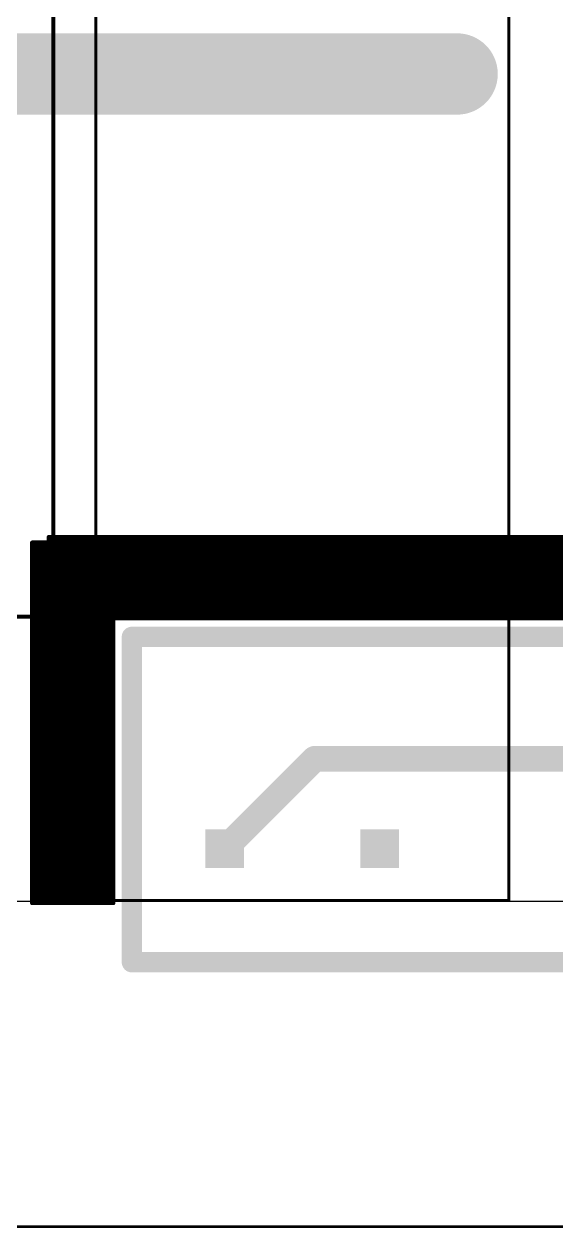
# Model space of a CAD drawing. Extents: x 10 to 200, y -18 to 73.
# Drawn here: x 75.7 to 101.9, y -16.1 to 43.1 of the extents above; entities that cross this region are included whole.
import ezdxf

# ---------------------------------------------------------------- set-up
doc = ezdxf.new("R2010")
doc.units = 0
for name, color, linetype in [('1', 12, 'CONTINUOUS'), ('16', 132, 'CONTINUOUS'), ('17', 110, 'CONTINUOUS'), ('20', 31, 'CONTINUOUS'), ('21', 253, 'CONTINUOUS')]:
    doc.layers.add(name, color=color, linetype=linetype)

# ---------------------------------------------------------------- blocks, each defined once
blk = doc.blocks.new('SQUAREP')
blk.add_solid([(-0.5, -0.5), (0.5, -0.5), (-0.5, 0.5), (0.5, 0.5)])

msp = doc.modelspace()

# ---------------------------------------------------------------- linework, layer by layer
at = {"layer": '1'}
for points, const_width in [([(81, 13), (81, -3)], 1), ([(154, 13), (81, 13)], 1), ([(81, -3), (200, -3)], 1), ([(29.065, -16), (184.935, -16)], 0.13)]:
    msp.add_lwpolyline(points, dxfattribs=dict(at, const_width=const_width))
at = {"layer": '1', "const_width": 0.5}
for points in [[(81.25, 13, 1), (80.75, 13)], [(81, 13.25, 1), (81, 12.75)], [(81, -2.75, 1), (81, -3.25)], [(80.75, -3, 1), (81.25, -3)]]:
    msp.add_lwpolyline(points, format="xyb", dxfattribs=at)
at = {"layer": '16'}
for points, const_width in [([(97, 40.68), (63.325, 40.68)], 4), ([(89.99, 7), (85.57, 2.58)], 1.27), ([(123, 7), (89.99, 7)], 1.27)]:
    msp.add_lwpolyline(points, dxfattribs=dict(at, const_width=const_width))
for points, const_width in [([(97, 39.68, 1), (97, 41.68)], 2), ([(89.99, 7.3175, 1), (89.99, 6.6825)], 0.635), ([(90.2145, 6.7755, 1), (89.7655, 7.2245)], 0.635), ([(85.3455, 2.8045, 1), (85.7945, 2.3555)], 0.635)]:
    msp.add_lwpolyline(points, format="xyb", dxfattribs=dict(at, const_width=const_width))
at = {"layer": '20'}
msp.add_line((17, 0), (197, 0), dxfattribs=at)
at = {"layer": '21'}
for points, const_width in [([(79.22, 0.04), (79.22, 63.54)], 0.1524), ([(99.54, 61), (99.54, 0.04)], 0.1524), ([(77.13, 56), (77.13, 22.5)], 0.2), ([(77.13, 22.5), (77.13, 14)], 0.2), ([(76.91, 13.91), (76.91, 17.91)], 0.2), ([(76.91, 17.91), (152.64, 17.91)], 0.2), ([(76.91, 17.8), (152.64, 17.8)], 0.2), ([(76.09, -0.09), (76.09, 17.64)], 0.2), ([(76.09, 17.64), (80.09, 17.64)], 0.2), ([(76.09, 17.6), (80.09, 17.6)], 0.2), ([(76.09, 17.4), (80.09, 17.4)], 0.2), ([(76.09, 17.2), (80.09, 17.2)], 0.2), ([(76.91, 17.6), (152.64, 17.6)], 0.2), ([(76.91, 17.4), (152.64, 17.4)], 0.2), ([(76.91, 17.2), (152.64, 17.2)], 0.2), ([(80.09, 17.64), (80.09, -0.09)], 0.2), ([(76.09, 17), (80.09, 17)], 0.2), ([(76.09, 16.8), (80.09, 16.8)], 0.2), ([(76.09, 16.6), (80.09, 16.6)], 0.2), ([(76.91, 17), (152.64, 17)], 0.2), ([(76.91, 16.8), (152.64, 16.8)], 0.2), ([(76.91, 16.6), (152.64, 16.6)], 0.2), ([(76.09, 16.4), (80.09, 16.4)], 0.2), ([(76.09, 16.2), (80.09, 16.2)], 0.2), ([(76.09, 16), (80.09, 16)], 0.2), ([(76.91, 16.4), (152.64, 16.4)], 0.2), ([(76.91, 16.2), (152.64, 16.2)], 0.2), ([(76.91, 16), (152.64, 16)], 0.2), ([(76.09, 15.8), (80.09, 15.8)], 0.2), ([(76.09, 15.6), (80.09, 15.6)], 0.2), ([(76.09, 15.4), (80.09, 15.4)], 0.2), ([(76.91, 15.8), (152.64, 15.8)], 0.2), ([(76.91, 15.6), (152.64, 15.6)], 0.2), ([(76.91, 15.4), (152.64, 15.4)], 0.2), ([(76.09, 15.2), (80.09, 15.2)], 0.2), ([(76.09, 15), (80.09, 15)], 0.2), ([(76.09, 14.8), (80.09, 14.8)], 0.2), ([(76.91, 15.2), (152.64, 15.2)], 0.2), ([(76.91, 15), (152.64, 15)], 0.2), ([(76.91, 14.8), (152.64, 14.8)], 0.2), ([(76.09, 14.6), (80.09, 14.6)], 0.2), ([(76.09, 14.4), (80.09, 14.4)], 0.2), ([(76.09, 14.2), (80.09, 14.2)], 0.2), ([(76.91, 14.6), (152.64, 14.6)], 0.2), ([(76.91, 14.4), (152.64, 14.4)], 0.2), ([(76.91, 14.2), (152.64, 14.2)], 0.2), ([(77.13, 14), (52.13, 14)], 0.2), ([(76.09, 14), (80.09, 14)], 0.2), ([(76.09, 13.8), (80.09, 13.8)], 0.2), ([(76.09, 13.6), (80.09, 13.6)], 0.2), ([(76.91, 14), (152.64, 14)], 0.2), ([(152.64, 13.91), (76.91, 13.91)], 0.2), ([(76.09, 13.4), (80.09, 13.4)], 0.2), ([(76.09, 13.2), (80.09, 13.2)], 0.2), ([(76.09, 13), (80.09, 13)], 0.2), ([(76.09, 12.8), (80.09, 12.8)], 0.2), ([(76.09, 12.6), (80.09, 12.6)], 0.2), ([(76.09, 12.4), (80.09, 12.4)], 0.2), ([(76.09, 12.2), (80.09, 12.2)], 0.2), ([(76.09, 12), (80.09, 12)], 0.2), ([(76.09, 11.8), (80.09, 11.8)], 0.2), ([(76.09, 11.6), (80.09, 11.6)], 0.2), ([(76.09, 11.4), (80.09, 11.4)], 0.2), ([(76.09, 11.2), (80.09, 11.2)], 0.2), ([(76.09, 11), (80.09, 11)], 0.2), ([(76.09, 10.8), (80.09, 10.8)], 0.2), ([(76.09, 10.6), (80.09, 10.6)], 0.2), ([(76.09, 10.4), (80.09, 10.4)], 0.2), ([(76.09, 10.2), (80.09, 10.2)], 0.2), ([(76.09, 10), (80.09, 10)], 0.2), ([(76.09, 9.8), (80.09, 9.8)], 0.2), ([(76.09, 9.6), (80.09, 9.6)], 0.2), ([(76.09, 9.4), (80.09, 9.4)], 0.2), ([(76.09, 9.2), (80.09, 9.2)], 0.2), ([(76.09, 9), (80.09, 9)], 0.2), ([(76.09, 8.8), (80.09, 8.8)], 0.2), ([(76.09, 8.6), (80.09, 8.6)], 0.2), ([(76.09, 8.4), (80.09, 8.4)], 0.2), ([(76.09, 8.2), (80.09, 8.2)], 0.2), ([(76.09, 8), (80.09, 8)], 0.2), ([(76.09, 7.8), (80.09, 7.8)], 0.2), ([(76.09, 7.6), (80.09, 7.6)], 0.2), ([(76.09, 7.4), (80.09, 7.4)], 0.2), ([(76.09, 7.2), (80.09, 7.2)], 0.2), ([(76.09, 7), (80.09, 7)], 0.2), ([(76.09, 6.8), (80.09, 6.8)], 0.2), ([(76.09, 6.6), (80.09, 6.6)], 0.2), ([(76.09, 6.4), (80.09, 6.4)], 0.2), ([(76.09, 6.2), (80.09, 6.2)], 0.2), ([(76.09, 6), (80.09, 6)], 0.2), ([(76.09, 5.8), (80.09, 5.8)], 0.2), ([(76.09, 5.6), (80.09, 5.6)], 0.2), ([(76.09, 5.4), (80.09, 5.4)], 0.2), ([(76.09, 5.2), (80.09, 5.2)], 0.2), ([(76.09, 5), (80.09, 5)], 0.2), ([(76.09, 4.8), (80.09, 4.8)], 0.2), ([(76.09, 4.6), (80.09, 4.6)], 0.2), ([(76.09, 4.4), (80.09, 4.4)], 0.2), ([(76.09, 4.2), (80.09, 4.2)], 0.2), ([(76.09, 4), (80.09, 4)], 0.2), ([(76.09, 3.8), (80.09, 3.8)], 0.2), ([(76.09, 3.6), (80.09, 3.6)], 0.2), ([(76.09, 3.4), (80.09, 3.4)], 0.2), ([(76.09, 3.2), (80.09, 3.2)], 0.2), ([(76.09, 3), (80.09, 3)], 0.2), ([(76.09, 2.8), (80.09, 2.8)], 0.2), ([(76.09, 2.6), (80.09, 2.6)], 0.2), ([(76.09, 2.4), (80.09, 2.4)], 0.2), ([(76.09, 2.2), (80.09, 2.2)], 0.2), ([(76.09, 2), (80.09, 2)], 0.2), ([(76.09, 1.8), (80.09, 1.8)], 0.2), ([(76.09, 1.6), (80.09, 1.6)], 0.2), ([(76.09, 1.4), (80.09, 1.4)], 0.2), ([(76.09, 1.2), (80.09, 1.2)], 0.2), ([(76.09, 1), (80.09, 1)], 0.2), ([(76.09, 0.8), (80.09, 0.8)], 0.2), ([(76.09, 0.6), (80.09, 0.6)], 0.2), ([(76.09, 0.4), (80.09, 0.4)], 0.2), ([(76.09, 0.2), (80.09, 0.2)], 0.2), ([(76.09, 0), (80.09, 0)], 0.2), ([(80.09, -0.09), (76.09, -0.09)], 0.2), ([(99.54, 0.04), (79.22, 0.04)], 0.1524)]:
    msp.add_lwpolyline(points, dxfattribs=dict(at, const_width=const_width))
for points, const_width in [([(77.18, 22.5, 1), (77.08, 22.5)], 0.1), ([(77.08, 22.5, 1), (77.18, 22.5)], 0.1), ([(76.96, 17.91, 1), (76.86, 17.91)], 0.1), ([(76.91, 17.96, 1), (76.91, 17.86)], 0.1), ([(76.91, 17.85, 1), (76.91, 17.75)], 0.1), ([(76.14, 17.64, 1), (76.04, 17.64)], 0.1), ([(76.09, 17.69, 1), (76.09, 17.59)], 0.1), ([(76.09, 17.65, 1), (76.09, 17.55)], 0.1), ([(76.09, 17.45, 1), (76.09, 17.35)], 0.1), ([(76.09, 17.25, 1), (76.09, 17.15)], 0.1), ([(76.91, 17.65, 1), (76.91, 17.55)], 0.1), ([(76.91, 17.45, 1), (76.91, 17.35)], 0.1), ([(76.91, 17.25, 1), (76.91, 17.15)], 0.1), ([(80.14, 17.64, 1), (80.04, 17.64)], 0.1), ([(80.09, 17.59, 1), (80.09, 17.69)], 0.1), ([(80.09, 17.55, 1), (80.09, 17.65)], 0.1), ([(80.09, 17.35, 1), (80.09, 17.45)], 0.1), ([(80.09, 17.15, 1), (80.09, 17.25)], 0.1), ([(76.09, 17.05, 1), (76.09, 16.95)], 0.1), ([(76.09, 16.85, 1), (76.09, 16.75)], 0.1), ([(76.09, 16.65, 1), (76.09, 16.55)], 0.1), ([(76.91, 17.05, 1), (76.91, 16.95)], 0.1), ([(76.91, 16.85, 1), (76.91, 16.75)], 0.1), ([(76.91, 16.65, 1), (76.91, 16.55)], 0.1), ([(80.09, 16.95, 1), (80.09, 17.05)], 0.1), ([(80.09, 16.75, 1), (80.09, 16.85)], 0.1), ([(80.09, 16.55, 1), (80.09, 16.65)], 0.1), ([(76.09, 16.45, 1), (76.09, 16.35)], 0.1), ([(76.09, 16.25, 1), (76.09, 16.15)], 0.1), ([(76.09, 16.05, 1), (76.09, 15.95)], 0.1), ([(76.91, 16.45, 1), (76.91, 16.35)], 0.1), ([(76.91, 16.25, 1), (76.91, 16.15)], 0.1), ([(76.91, 16.05, 1), (76.91, 15.95)], 0.1), ([(80.09, 16.35, 1), (80.09, 16.45)], 0.1), ([(80.09, 16.15, 1), (80.09, 16.25)], 0.1), ([(80.09, 15.95, 1), (80.09, 16.05)], 0.1), ([(76.09, 15.85, 1), (76.09, 15.75)], 0.1), ([(76.09, 15.65, 1), (76.09, 15.55)], 0.1), ([(76.09, 15.45, 1), (76.09, 15.35)], 0.1), ([(76.91, 15.85, 1), (76.91, 15.75)], 0.1), ([(76.91, 15.65, 1), (76.91, 15.55)], 0.1), ([(76.91, 15.45, 1), (76.91, 15.35)], 0.1), ([(80.09, 15.75, 1), (80.09, 15.85)], 0.1), ([(80.09, 15.55, 1), (80.09, 15.65)], 0.1), ([(80.09, 15.35, 1), (80.09, 15.45)], 0.1), ([(76.09, 15.25, 1), (76.09, 15.15)], 0.1), ([(76.09, 15.05, 1), (76.09, 14.95)], 0.1), ([(76.09, 14.85, 1), (76.09, 14.75)], 0.1), ([(76.91, 15.25, 1), (76.91, 15.15)], 0.1), ([(76.91, 15.05, 1), (76.91, 14.95)], 0.1), ([(76.91, 14.85, 1), (76.91, 14.75)], 0.1), ([(80.09, 15.15, 1), (80.09, 15.25)], 0.1), ([(80.09, 14.95, 1), (80.09, 15.05)], 0.1), ([(80.09, 14.75, 1), (80.09, 14.85)], 0.1), ([(76.09, 14.65, 1), (76.09, 14.55)], 0.1), ([(76.09, 14.45, 1), (76.09, 14.35)], 0.1), ([(76.09, 14.25, 1), (76.09, 14.15)], 0.1), ([(76.91, 14.65, 1), (76.91, 14.55)], 0.1), ([(76.91, 14.45, 1), (76.91, 14.35)], 0.1), ([(76.91, 14.25, 1), (76.91, 14.15)], 0.1), ([(80.09, 14.55, 1), (80.09, 14.65)], 0.1), ([(80.09, 14.35, 1), (80.09, 14.45)], 0.1), ([(80.09, 14.15, 1), (80.09, 14.25)], 0.1), ([(76.09, 14.05, 1), (76.09, 13.95)], 0.1), ([(76.09, 13.85, 1), (76.09, 13.75)], 0.1), ([(76.09, 13.65, 1), (76.09, 13.55)], 0.1), ([(76.91, 14.05, 1), (76.91, 13.95)], 0.1), ([(76.91, 13.96, 1), (76.91, 13.86)], 0.1), ([(76.86, 13.91, 1), (76.96, 13.91)], 0.1), ([(77.08, 14, 1), (77.18, 14)], 0.1), ([(77.13, 13.95, 1), (77.13, 14.05)], 0.1), ([(80.09, 13.95, 1), (80.09, 14.05)], 0.1), ([(80.09, 13.75, 1), (80.09, 13.85)], 0.1), ([(80.09, 13.55, 1), (80.09, 13.65)], 0.1), ([(76.09, 13.45, 1), (76.09, 13.35)], 0.1), ([(76.09, 13.25, 1), (76.09, 13.15)], 0.1), ([(76.09, 13.05, 1), (76.09, 12.95)], 0.1), ([(80.09, 13.35, 1), (80.09, 13.45)], 0.1), ([(80.09, 13.15, 1), (80.09, 13.25)], 0.1), ([(80.09, 12.95, 1), (80.09, 13.05)], 0.1), ([(76.09, 12.85, 1), (76.09, 12.75)], 0.1), ([(76.09, 12.65, 1), (76.09, 12.55)], 0.1), ([(76.09, 12.45, 1), (76.09, 12.35)], 0.1), ([(80.09, 12.75, 1), (80.09, 12.85)], 0.1), ([(80.09, 12.55, 1), (80.09, 12.65)], 0.1), ([(80.09, 12.35, 1), (80.09, 12.45)], 0.1), ([(76.09, 12.25, 1), (76.09, 12.15)], 0.1), ([(76.09, 12.05, 1), (76.09, 11.95)], 0.1), ([(76.09, 11.85, 1), (76.09, 11.75)], 0.1), ([(80.09, 12.15, 1), (80.09, 12.25)], 0.1), ([(80.09, 11.95, 1), (80.09, 12.05)], 0.1), ([(80.09, 11.75, 1), (80.09, 11.85)], 0.1), ([(76.09, 11.65, 1), (76.09, 11.55)], 0.1), ([(76.09, 11.45, 1), (76.09, 11.35)], 0.1), ([(76.09, 11.25, 1), (76.09, 11.15)], 0.1), ([(80.09, 11.55, 1), (80.09, 11.65)], 0.1), ([(80.09, 11.35, 1), (80.09, 11.45)], 0.1), ([(80.09, 11.15, 1), (80.09, 11.25)], 0.1), ([(76.09, 11.05, 1), (76.09, 10.95)], 0.1), ([(76.09, 10.85, 1), (76.09, 10.75)], 0.1), ([(76.09, 10.65, 1), (76.09, 10.55)], 0.1), ([(80.09, 10.95, 1), (80.09, 11.05)], 0.1), ([(80.09, 10.75, 1), (80.09, 10.85)], 0.1), ([(80.09, 10.55, 1), (80.09, 10.65)], 0.1), ([(76.09, 10.45, 1), (76.09, 10.35)], 0.1), ([(76.09, 10.25, 1), (76.09, 10.15)], 0.1), ([(76.09, 10.05, 1), (76.09, 9.95)], 0.1), ([(80.09, 10.35, 1), (80.09, 10.45)], 0.1), ([(80.09, 10.15, 1), (80.09, 10.25)], 0.1), ([(80.09, 9.95, 1), (80.09, 10.05)], 0.1), ([(76.09, 9.85, 1), (76.09, 9.75)], 0.1), ([(76.09, 9.65, 1), (76.09, 9.55)], 0.1), ([(76.09, 9.45, 1), (76.09, 9.35)], 0.1), ([(80.09, 9.75, 1), (80.09, 9.85)], 0.1), ([(80.09, 9.55, 1), (80.09, 9.65)], 0.1), ([(80.09, 9.35, 1), (80.09, 9.45)], 0.1), ([(76.09, 9.25, 1), (76.09, 9.15)], 0.1), ([(76.09, 9.05, 1), (76.09, 8.95)], 0.1), ([(76.09, 8.85, 1), (76.09, 8.75)], 0.1), ([(80.09, 9.15, 1), (80.09, 9.25)], 0.1), ([(80.09, 8.95, 1), (80.09, 9.05)], 0.1), ([(80.09, 8.75, 1), (80.09, 8.85)], 0.1), ([(76.09, 8.65, 1), (76.09, 8.55)], 0.1), ([(76.09, 8.45, 1), (76.09, 8.35)], 0.1), ([(76.09, 8.25, 1), (76.09, 8.15)], 0.1), ([(80.09, 8.55, 1), (80.09, 8.65)], 0.1), ([(80.09, 8.35, 1), (80.09, 8.45)], 0.1), ([(80.09, 8.15, 1), (80.09, 8.25)], 0.1), ([(76.09, 8.05, 1), (76.09, 7.95)], 0.1), ([(76.09, 7.85, 1), (76.09, 7.75)], 0.1), ([(76.09, 7.65, 1), (76.09, 7.55)], 0.1), ([(80.09, 7.95, 1), (80.09, 8.05)], 0.1), ([(80.09, 7.75, 1), (80.09, 7.85)], 0.1), ([(80.09, 7.55, 1), (80.09, 7.65)], 0.1), ([(76.09, 7.45, 1), (76.09, 7.35)], 0.1), ([(76.09, 7.25, 1), (76.09, 7.15)], 0.1), ([(80.09, 7.35, 1), (80.09, 7.45)], 0.1), ([(80.09, 7.15, 1), (80.09, 7.25)], 0.1), ([(76.09, 7.05, 1), (76.09, 6.95)], 0.1), ([(76.09, 6.85, 1), (76.09, 6.75)], 0.1), ([(76.09, 6.65, 1), (76.09, 6.55)], 0.1), ([(80.09, 6.95, 1), (80.09, 7.05)], 0.1), ([(80.09, 6.75, 1), (80.09, 6.85)], 0.1), ([(80.09, 6.55, 1), (80.09, 6.65)], 0.1), ([(76.09, 6.45, 1), (76.09, 6.35)], 0.1), ([(76.09, 6.25, 1), (76.09, 6.15)], 0.1), ([(76.09, 6.05, 1), (76.09, 5.95)], 0.1), ([(80.09, 6.35, 1), (80.09, 6.45)], 0.1), ([(80.09, 6.15, 1), (80.09, 6.25)], 0.1), ([(80.09, 5.95, 1), (80.09, 6.05)], 0.1), ([(76.09, 5.85, 1), (76.09, 5.75)], 0.1), ([(76.09, 5.65, 1), (76.09, 5.55)], 0.1), ([(76.09, 5.45, 1), (76.09, 5.35)], 0.1), ([(80.09, 5.75, 1), (80.09, 5.85)], 0.1), ([(80.09, 5.55, 1), (80.09, 5.65)], 0.1), ([(80.09, 5.35, 1), (80.09, 5.45)], 0.1), ([(76.09, 5.25, 1), (76.09, 5.15)], 0.1), ([(76.09, 5.05, 1), (76.09, 4.95)], 0.1), ([(76.09, 4.85, 1), (76.09, 4.75)], 0.1), ([(80.09, 5.15, 1), (80.09, 5.25)], 0.1), ([(80.09, 4.95, 1), (80.09, 5.05)], 0.1), ([(80.09, 4.75, 1), (80.09, 4.85)], 0.1), ([(76.09, 4.65, 1), (76.09, 4.55)], 0.1), ([(76.09, 4.45, 1), (76.09, 4.35)], 0.1), ([(76.09, 4.25, 1), (76.09, 4.15)], 0.1), ([(80.09, 4.55, 1), (80.09, 4.65)], 0.1), ([(80.09, 4.35, 1), (80.09, 4.45)], 0.1), ([(80.09, 4.15, 1), (80.09, 4.25)], 0.1), ([(76.09, 4.05, 1), (76.09, 3.95)], 0.1), ([(76.09, 3.85, 1), (76.09, 3.75)], 0.1), ([(76.09, 3.65, 1), (76.09, 3.55)], 0.1), ([(80.09, 3.95, 1), (80.09, 4.05)], 0.1), ([(80.09, 3.75, 1), (80.09, 3.85)], 0.1), ([(80.09, 3.55, 1), (80.09, 3.65)], 0.1), ([(76.09, 3.45, 1), (76.09, 3.35)], 0.1), ([(76.09, 3.25, 1), (76.09, 3.15)], 0.1), ([(76.09, 3.05, 1), (76.09, 2.95)], 0.1), ([(80.09, 3.35, 1), (80.09, 3.45)], 0.1), ([(80.09, 3.15, 1), (80.09, 3.25)], 0.1), ([(80.09, 2.95, 1), (80.09, 3.05)], 0.1), ([(76.09, 2.85, 1), (76.09, 2.75)], 0.1), ([(76.09, 2.65, 1), (76.09, 2.55)], 0.1), ([(76.09, 2.45, 1), (76.09, 2.35)], 0.1), ([(80.09, 2.75, 1), (80.09, 2.85)], 0.1), ([(80.09, 2.55, 1), (80.09, 2.65)], 0.1), ([(80.09, 2.35, 1), (80.09, 2.45)], 0.1), ([(76.09, 2.25, 1), (76.09, 2.15)], 0.1), ([(76.09, 2.05, 1), (76.09, 1.95)], 0.1), ([(76.09, 1.85, 1), (76.09, 1.75)], 0.1), ([(80.09, 2.15, 1), (80.09, 2.25)], 0.1), ([(80.09, 1.95, 1), (80.09, 2.05)], 0.1), ([(80.09, 1.75, 1), (80.09, 1.85)], 0.1), ([(76.09, 1.65, 1), (76.09, 1.55)], 0.1), ([(76.09, 1.45, 1), (76.09, 1.35)], 0.1), ([(76.09, 1.25, 1), (76.09, 1.15)], 0.1), ([(80.09, 1.55, 1), (80.09, 1.65)], 0.1), ([(80.09, 1.35, 1), (80.09, 1.45)], 0.1), ([(80.09, 1.15, 1), (80.09, 1.25)], 0.1), ([(76.09, 1.05, 1), (76.09, 0.95)], 0.1), ([(76.09, 0.85, 1), (76.09, 0.75)], 0.1), ([(76.09, 0.65, 1), (76.09, 0.55)], 0.1), ([(80.09, 0.95, 1), (80.09, 1.05)], 0.1), ([(80.09, 0.75, 1), (80.09, 0.85)], 0.1), ([(80.09, 0.55, 1), (80.09, 0.65)], 0.1), ([(76.09, 0.45, 1), (76.09, 0.35)], 0.1), ([(76.09, 0.25, 1), (76.09, 0.15)], 0.1), ([(76.09, 0.05, 1), (76.09, -0.05)], 0.1), ([(76.09, -0.04, 1), (76.09, -0.14)], 0.1), ([(79.22, 0.0781, 1), (79.22, 0.0019)], 0.0762), ([(79.1819, 0.04, 1), (79.2581, 0.04)], 0.0762), ([(80.09, 0.35, 1), (80.09, 0.45)], 0.1), ([(80.09, 0.15, 1), (80.09, 0.25)], 0.1), ([(80.09, -0.05, 1), (80.09, 0.05)], 0.1), ([(80.09, -0.14, 1), (80.09, -0.04)], 0.1), ([(99.5019, 0.04, 1), (99.5781, 0.04)], 0.0762), ([(99.54, 0.0019, 1), (99.54, 0.0781)], 0.0762), ([(76.04, -0.09, 1), (76.14, -0.09)], 0.1), ([(80.04, -0.09, 1), (80.14, -0.09)], 0.1)]:
    msp.add_lwpolyline(points, format="xyb", dxfattribs=dict(at, const_width=const_width))

# ---------------------------------------------------------------- block references
at = {"layer": '17', "xscale": 1.905, "yscale": 1.905, "rotation": 270}
for p in [(97, 40.68), (97, 40.68), (85.57, 2.58), (85.57, 2.58), (93.19, 2.58), (93.19, 2.58)]:
    msp.add_blockref('SQUAREP', p, dxfattribs=at)

doc.saveas('drawing.dxf')
